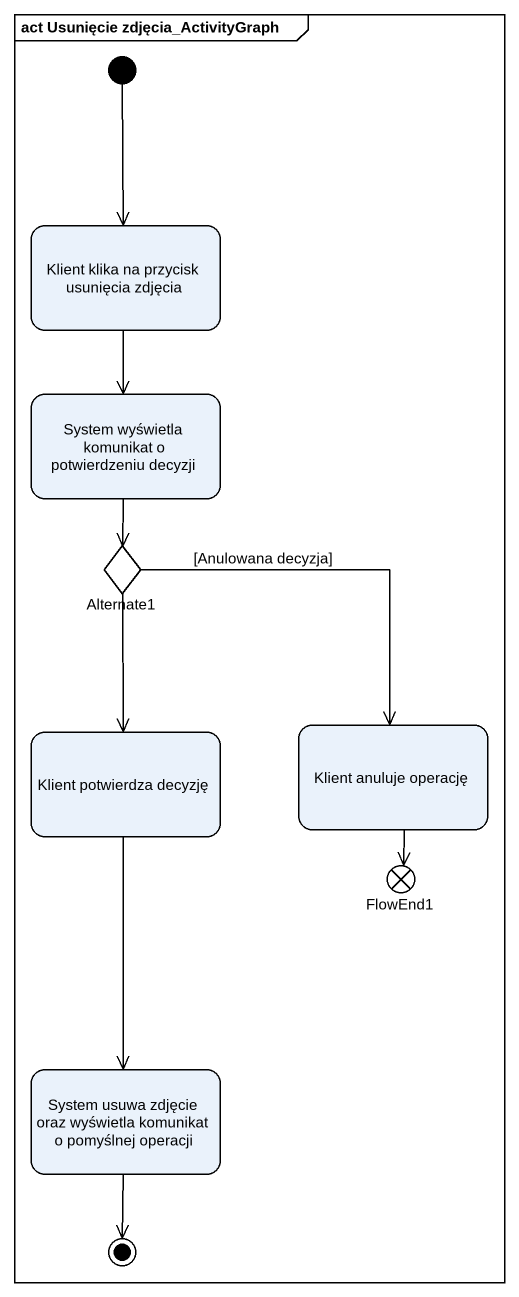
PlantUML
@startuml
mainframe act Usunięcie zdjęcia_ActivityGraph
hide empty description
state "Klient klika na przycisk usunięcia zdjęcia" as Klient_klika_na_przycisk
state "System wyświetla komunikat o potwierdzeniu decyzji" as System_wyświetla_komunikat
state Alternate1 <<choice>>
state "Klient potwierdza decyzję" as Klient_potwierdza_decyzję
state "Klient anuluje operację" as Klient_anuluje_operację
state FlowEnd1 <<end>>
state "System usuwa zdjęcie oraz wyświetla komunikat o pomyślnej operacji" as System_usuwa_zdjęcie_oraz
[*] --> Klient_klika_na_przycisk
Klient_klika_na_przycisk --> System_wyświetla_komunikat
System_wyświetla_komunikat --> Alternate1
Alternate1 --> Klient_potwierdza_decyzję
Alternate1 --> Klient_anuluje_operację : [Anulowana decyzja]
Klient_potwierdza_decyzję --> System_usuwa_zdjęcie_oraz
Klient_anuluje_operację --> FlowEnd1
System_usuwa_zdjęcie_oraz --> [*]
@enduml
